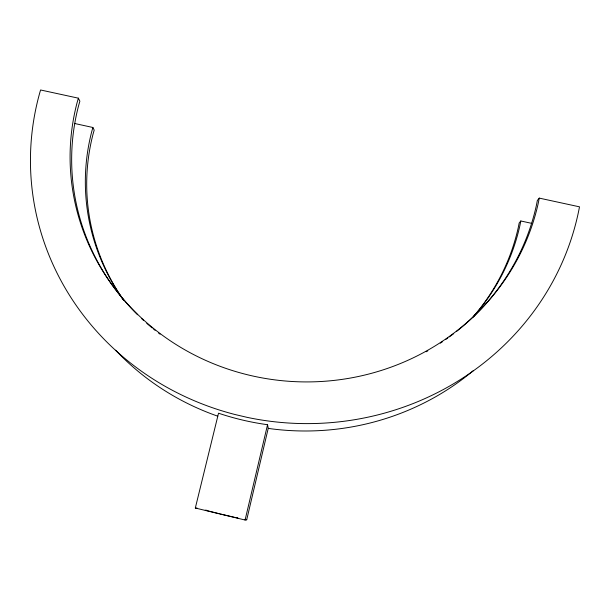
<?xml version="1.0" encoding="UTF-8"?>
<svg xmlns="http://www.w3.org/2000/svg" width="610" height="610" viewBox="0 0 610 610"><rect width="100%" height="100%" fill="white"/><g stroke="black" fill="none" stroke-linecap="round" stroke-linejoin="round"><path stroke-width="0.91" d="M539.263 198.113L538.34 202.81A236.611 224.938 0 0 1 253.996 376.271A236.611 224.938 0 0 1 77.089 102.655L78.37 98.172L40.573 89.975A276.688 263.116 0 0 0 234.987 414.51L246.783 417.278A276.688 263.116 0 0 0 579.5 206.836L539.263 198.113L537.349 200.476L536.442 205.143A234.858 223.382 0 0 1 456.547 331.421M531.767 223.374L520.818 220.98L519.949 225.357A219.684 209.855 0.1 0 1 472.933 317.253M245.09 520.025L267.546 424.712C250.893 422.417 234.453 418.559 218.525 413.206L195.322 508.023L245.09 520.025L246.714 519.781L268.232 428.35L267.546 424.712M74.534 123.472L92.888 127.482L91.713 131.668A219.684 209.855 0.1 0 0 123.563 300.15M520.818 220.98L519.171 223.024L518.309 227.37A218.174 208.506 0.2 0 1 473.406 316.567M195.322 508.023L197.198 508.153M268.232 428.35L271.831 428.883A255.11 243.87 0.2 0 0 473.223 370.72M237.892 518.004L236.032 517.631M206.073 510.219L207.263 510.463M234.53 517.311L220.431 514.016M244.877 519.339L246.714 519.781M219.554 513.803L205.25 510.173M236.771 517.577L237.648 517.829M78.37 98.172L79.872 101.199L78.598 105.652A234.858 223.382 0 0 0 137.608 314.775M92.888 127.482L94.184 130.098L93.017 134.261A218.174 208.506 0.2 0 0 123.647 300.173M217.755 416.18A255.11 243.87 0.2 0 1 115.603 350.186M453.68 333.655A234.858 223.382 0 0 1 449.296 336.918M447.816 337.986A234.858 223.382 0 0 1 445.582 339.572M442.578 341.638A234.858 223.382 0 0 1 440.298 343.163M427.816 350.841A234.858 223.382 0 0 1 426.215 351.749M160.056 334.188A234.858 223.382 0 0 1 158.623 333.09M155.07 330.292A234.858 223.382 0 0 1 153.667 329.164M152.271 328.012A234.858 223.382 0 0 1 146.797 323.338M143.457 320.334A234.858 223.382 0 0 1 141.489 318.496"/></g></svg>
